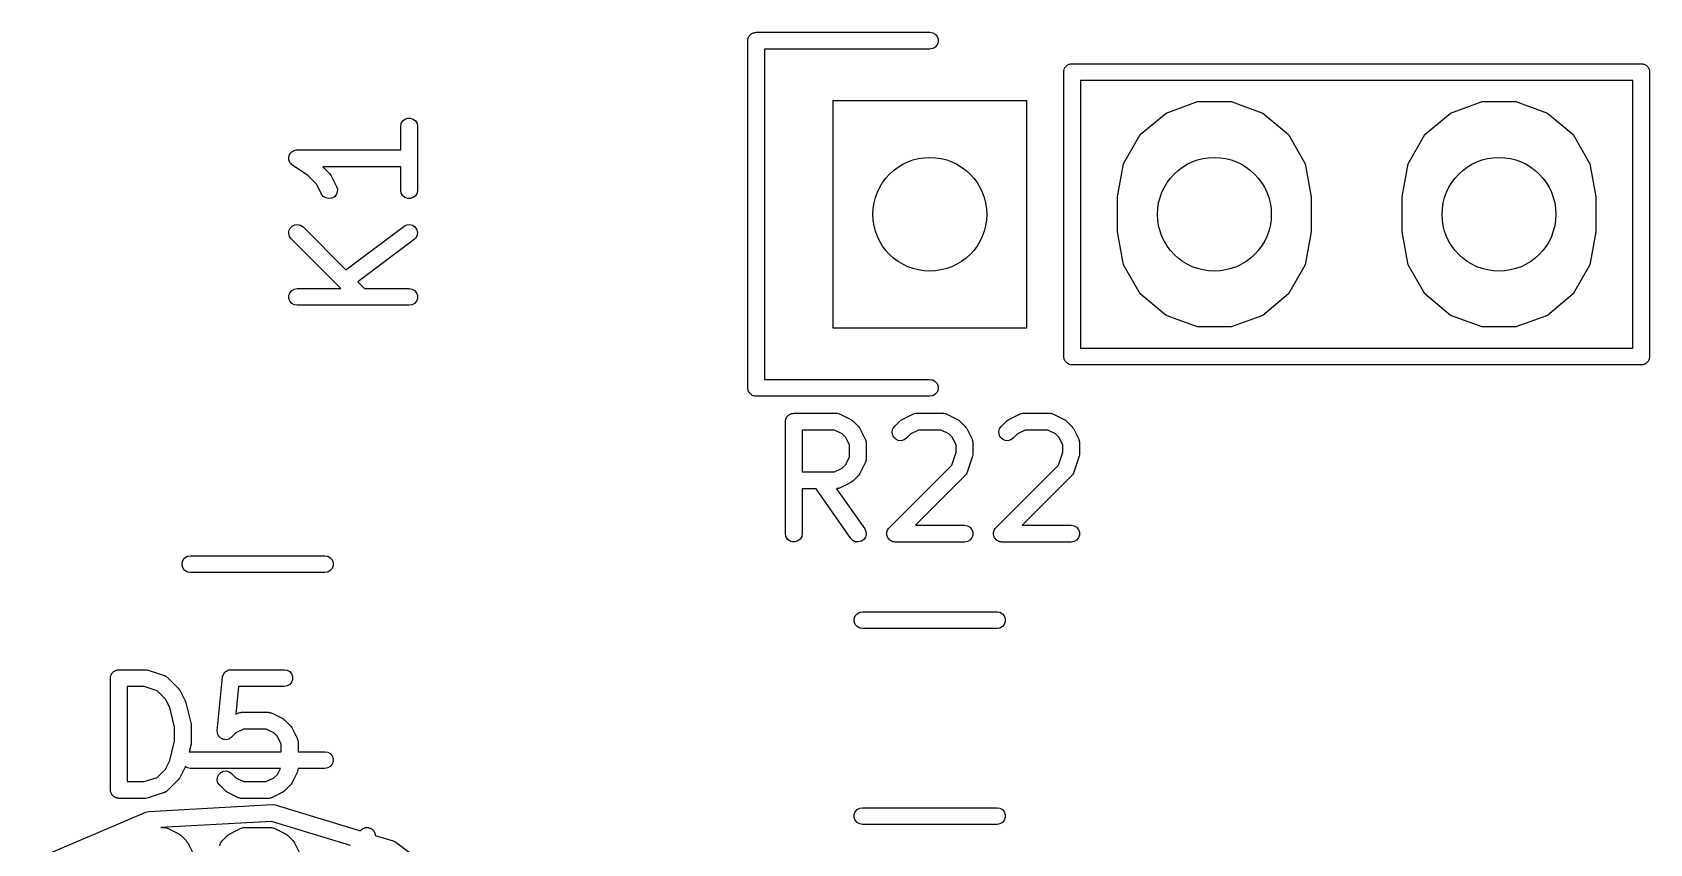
# Model space of a CAD drawing. Extents: x 0.2 to 51.4, y -0.6 to 33.
# Drawn here: x 36.99 to 51.42, y 14.38 to 21.62 of the extents above; entities that cross this region are included whole.
import ezdxf

# ---------------------------------------------------------------- set-up
doc = ezdxf.new("R2010")
doc.units = 0
doc.header["$MEASUREMENT"] = 0
doc.layers.add('BLACK', color=7, linetype='CONTINUOUS')

msp = doc.modelspace()

# ---------------------------------------------------------------- linework, layer by layer
at = {"layer": 'Black'}
for p, q in [((43.375, 21.55), (43.3761, 21.5565)), ((43.375, 18.45), (43.375, 21.55)), ((43.3761, 21.563), (43.3784, 21.5692)), ((43.3761, 21.5565), (43.3761, 21.563)), ((43.3784, 21.5692), (43.3795, 21.5757)), ((43.3795, 21.5757), (43.3828, 21.5813)), ((43.3828, 21.5813), (43.385, 21.5875)), ((43.385, 21.5875), (43.3893, 21.5925)), ((43.3893, 21.5925), (43.3925, 21.5982)), ((43.3925, 21.5982), (43.3976, 21.6024)), ((43.3976, 21.6024), (43.4018, 21.6075)), ((43.4018, 21.6075), (43.4075, 21.6107)), ((43.4075, 21.6107), (43.4125, 21.615)), ((43.4125, 21.615), (43.4187, 21.6172)), ((43.4187, 21.6172), (43.4243, 21.6205)), ((43.4243, 21.6205), (43.4308, 21.6216)), ((43.4308, 21.6216), (43.437, 21.6239)), ((43.437, 21.6239), (43.4435, 21.6239)), ((43.4435, 21.6239), (43.45, 21.625)), ((43.45, 21.625), (45, 21.625)), ((45, 21.625), (45.0257, 21.6205)), ((45.0257, 21.6205), (45.0482, 21.6075)), ((45.0482, 21.6075), (45.065, 21.5875)), ((45.065, 21.5125), (45.0482, 21.4925)), ((45.065, 21.5875), (45.0739, 21.563)), ((45.0739, 21.537), (45.065, 21.5125)), ((45.0739, 21.563), (45.0739, 21.537)), ((45, 21.475), (43.525, 21.475)), ((43.525, 21.475), (43.525, 18.525)), ((45.0257, 21.4795), (45, 21.475)), ((45.0482, 21.4925), (45.0257, 21.4795)), ((46.195, 21.27), (46.1961, 21.2765)), ((46.195, 18.73), (46.195, 21.27)), ((46.1961, 21.283), (46.1984, 21.2892)), ((46.1961, 21.2765), (46.1961, 21.283)), ((46.1984, 21.2892), (46.1995, 21.2957)), ((46.1995, 21.2957), (46.2028, 21.3013)), ((46.2028, 21.3013), (46.205, 21.3075)), ((46.205, 21.3075), (46.2093, 21.3125)), ((46.2093, 21.3125), (46.2125, 21.3182)), ((46.2125, 21.3182), (46.2176, 21.3224)), ((46.2176, 21.3224), (46.2218, 21.3275)), ((46.2218, 21.3275), (46.2275, 21.3307)), ((46.2275, 21.3307), (46.2325, 21.335)), ((46.2325, 21.335), (46.2387, 21.3372)), ((46.2387, 21.3372), (46.2443, 21.3405)), ((46.2443, 21.3405), (46.2508, 21.3416)), ((46.2508, 21.3416), (46.257, 21.3439)), ((46.257, 21.3439), (46.2635, 21.3439)), ((46.2635, 21.3439), (46.27, 21.345)), ((46.27, 21.345), (51.35, 21.345)), ((51.35, 21.345), (51.3565, 21.3439)), ((51.3565, 21.3439), (51.363, 21.3439)), ((51.363, 21.3439), (51.3692, 21.3416)), ((51.3692, 21.3416), (51.3757, 21.3405)), ((51.3757, 21.3405), (51.3813, 21.3372)), ((51.3813, 21.3372), (51.3875, 21.335)), ((51.3875, 21.335), (51.3925, 21.3307)), ((51.3925, 21.3307), (51.3982, 21.3275)), ((51.3982, 21.3275), (51.4024, 21.3224)), ((51.4024, 21.3224), (51.4075, 21.3182)), ((51.4075, 21.3182), (51.4107, 21.3125)), ((51.4107, 21.3125), (51.415, 21.3075)), ((51.415, 21.3075), (51.4172, 21.3013)), ((51.4172, 21.3013), (51.4205, 21.2957)), ((51.4205, 21.2957), (51.4216, 21.2892)), ((51.4216, 21.2892), (51.4239, 21.283)), ((51.4239, 21.283), (51.4239, 21.2765)), ((51.4239, 21.2765), (51.425, 21.27)), ((51.425, 21.27), (51.425, 18.73)), ((51.275, 21.195), (46.345, 21.195)), ((46.345, 21.195), (46.345, 18.805)), ((51.275, 18.805), (51.275, 21.195)), ((44.1364, 18.984), (44.1364, 21.016)), ((44.1364, 21.016), (45.8636, 21.016)), ((45.8636, 21.016), (45.8636, 18.984)), ((47.1082, 20.9042), (47.39, 21.0068)), ((47.39, 21.0068), (47.69, 21.0068)), ((47.69, 21.0068), (47.9718, 20.9042)), ((49.6482, 20.9042), (49.93, 21.0068)), ((49.93, 21.0068), (50.23, 21.0068)), ((50.23, 21.0068), (50.5118, 20.9042)), ((40.2774, 20.7857), (40.2819, 20.8114)), ((40.2819, 20.8114), (40.2949, 20.8339)), ((40.2949, 20.8339), (40.3149, 20.8507)), ((40.3149, 20.8507), (40.3394, 20.8596)), ((40.3394, 20.8596), (40.3654, 20.8596)), ((40.3654, 20.8596), (40.3899, 20.8507)), ((40.3899, 20.8507), (40.4098, 20.8339)), ((40.4098, 20.8339), (40.4229, 20.8114)), ((40.4229, 20.8114), (40.4274, 20.7857)), ((46.8784, 20.7114), (47.1082, 20.9042)), ((47.9718, 20.9042), (48.2016, 20.7114)), ((49.4184, 20.7114), (49.6482, 20.9042)), ((50.5118, 20.9042), (50.7416, 20.7114)), ((40.2774, 20.575), (40.2774, 20.7857)), ((40.4274, 20.7857), (40.4274, 20.2143)), ((46.7285, 20.4517), (46.8784, 20.7114)), ((48.2016, 20.7114), (48.3515, 20.4517)), ((49.2685, 20.4517), (49.4184, 20.7114)), ((50.7416, 20.7114), (50.8915, 20.4517)), ((39.2775, 20.5048), (39.2785, 20.5089)), ((39.2785, 20.4959), (39.2775, 20.5048)), ((39.2785, 20.513), (39.2816, 20.5214)), ((39.2785, 20.5089), (39.2785, 20.513)), ((39.2816, 20.5214), (39.2837, 20.5301)), ((39.2837, 20.5301), (39.286, 20.5336)), ((39.286, 20.5336), (39.2874, 20.5375)), ((39.2874, 20.5375), (39.2932, 20.5444)), ((39.2932, 20.5444), (39.2981, 20.5518)), ((39.2981, 20.5518), (39.3015, 20.5543)), ((39.3015, 20.5543), (39.3042, 20.5575)), ((39.3042, 20.5575), (39.3119, 20.5619)), ((39.3119, 20.5619), (39.3191, 20.5672)), ((39.3191, 20.5672), (39.3231, 20.5684)), ((39.3231, 20.5684), (39.3267, 20.5705)), ((39.3267, 20.5705), (39.3355, 20.572)), ((39.3355, 20.572), (39.3441, 20.5745)), ((39.3441, 20.5745), (39.3483, 20.5743)), ((39.3483, 20.5743), (39.3524, 20.575)), ((39.3524, 20.575), (40.2774, 20.575)), ((39.2785, 20.487), (39.2785, 20.4959)), ((39.2799, 20.4831), (39.2785, 20.487)), ((39.2804, 20.4789), (39.2799, 20.4831)), ((39.2844, 20.4709), (39.2804, 20.4789)), ((39.2874, 20.4625), (39.2844, 20.4709)), ((39.2901, 20.4593), (39.2874, 20.4625)), ((39.2919, 20.4556), (39.2901, 20.4593)), ((39.2984, 20.4494), (39.2919, 20.4556)), ((39.3042, 20.4425), (39.2984, 20.4494)), ((39.3078, 20.4405), (39.3042, 20.4425)), ((39.3108, 20.4376), (39.3078, 20.4405)), ((39.4475, 20.3465), (39.3108, 20.4376)), ((40.2774, 20.425), (39.5811, 20.425)), ((39.5811, 20.425), (39.6435, 20.3626)), ((39.6435, 20.3626), (39.6504, 20.3527)), ((40.2774, 20.2143), (40.2774, 20.425)), ((46.6764, 20.1563), (46.7285, 20.4517)), ((48.3515, 20.4517), (48.4036, 20.1563)), ((49.2164, 20.1563), (49.2685, 20.4517)), ((50.8915, 20.4517), (50.9436, 20.1563)), ((39.5288, 20.2651), (39.4475, 20.3465)), ((39.571, 20.1807), (39.5288, 20.2651)), ((39.6504, 20.3527), (39.6576, 20.3431)), ((39.6576, 20.3431), (39.7052, 20.2478)), ((39.7052, 20.2478), (39.7126, 20.2229)), ((39.7126, 20.2229), (39.711, 20.1969)), ((40.2819, 20.1886), (40.2774, 20.2143)), ((40.4274, 20.2143), (40.4229, 20.1886)), ((39.5865, 20.1598), (39.571, 20.1807)), ((39.6083, 20.1455), (39.5865, 20.1598)), ((39.6336, 20.1394), (39.6083, 20.1455)), ((39.6595, 20.1424), (39.6336, 20.1394)), ((39.6828, 20.154), (39.6595, 20.1424)), ((39.7007, 20.173), (39.6828, 20.154)), ((39.711, 20.1969), (39.7007, 20.173)), ((40.2949, 20.1661), (40.2819, 20.1886)), ((40.3149, 20.1493), (40.2949, 20.1661)), ((40.3394, 20.1404), (40.3149, 20.1493)), ((40.3654, 20.1404), (40.3394, 20.1404)), ((40.3899, 20.1493), (40.3654, 20.1404)), ((40.4098, 20.1661), (40.3899, 20.1493)), ((40.4229, 20.1886), (40.4098, 20.1661)), ((46.6764, 19.8437), (46.6764, 20.1563)), ((48.4036, 20.1563), (48.4036, 19.8437)), ((49.2164, 19.8437), (49.2164, 20.1563)), ((50.9436, 20.1563), (50.9436, 19.8437)), ((39.2777, 19.8268), (39.2799, 19.8527)), ((39.2844, 19.8016), (39.2777, 19.8268)), ((39.2799, 19.8527), (39.2909, 19.8764)), ((39.2993, 19.7803), (39.2844, 19.8016)), ((39.2909, 19.8764), (39.3094, 19.8948)), ((39.7427, 19.3369), (39.2993, 19.7803)), ((39.3094, 19.8948), (39.333, 19.9058)), ((39.333, 19.9058), (39.3589, 19.908)), ((39.3589, 19.908), (39.3841, 19.9013)), ((39.3841, 19.9013), (39.4054, 19.8864)), ((39.4054, 19.8864), (39.788, 19.5038)), ((39.788, 19.5038), (40.3074, 19.8933)), ((40.3074, 19.8933), (40.3306, 19.9051)), ((40.3306, 19.9051), (40.3565, 19.9082)), ((40.3565, 19.9082), (40.3818, 19.9023)), ((40.3818, 19.9023), (40.4037, 19.8881)), ((40.4152, 19.7923), (40.3974, 19.7733)), ((40.4037, 19.8881), (40.4193, 19.8672)), ((40.4254, 19.8163), (40.4152, 19.7923)), ((40.4193, 19.8672), (40.4268, 19.8423)), ((40.4268, 19.8423), (40.4254, 19.8163)), ((46.7285, 19.5484), (46.6764, 19.8437)), ((48.4036, 19.8437), (48.3515, 19.5484)), ((49.2685, 19.5484), (49.2164, 19.8437)), ((50.9436, 19.8437), (50.8915, 19.5484)), ((40.3974, 19.7733), (39.8951, 19.3966)), ((46.8784, 19.2886), (46.7285, 19.5484)), ((48.3515, 19.5484), (48.2016, 19.2886)), ((49.4184, 19.2886), (49.2685, 19.5484)), ((50.8915, 19.5484), (50.7416, 19.2886)), ((39.8951, 19.3966), (39.9549, 19.3369)), ((39.2785, 19.2749), (39.2874, 19.2994)), ((39.2785, 19.2489), (39.2785, 19.2749)), ((39.2874, 19.2244), (39.2785, 19.2489)), ((39.2874, 19.2994), (39.3042, 19.3194)), ((39.3042, 19.2045), (39.2874, 19.2244)), ((39.3042, 19.3194), (39.3267, 19.3324)), ((39.3267, 19.1914), (39.3042, 19.2045)), ((39.3267, 19.3324), (39.3524, 19.3369)), ((39.3524, 19.3369), (39.7427, 19.3369)), ((39.9549, 19.3369), (40.3524, 19.3369)), ((40.3524, 19.3369), (40.378, 19.3324)), ((40.378, 19.3324), (40.4006, 19.3194)), ((40.4006, 19.2045), (40.378, 19.1914)), ((40.4006, 19.3194), (40.4173, 19.2994)), ((40.4173, 19.2244), (40.4006, 19.2045)), ((40.4173, 19.2994), (40.4262, 19.2749)), ((40.4262, 19.2489), (40.4173, 19.2244)), ((40.4262, 19.2749), (40.4262, 19.2489)), ((47.1082, 19.0958), (46.8784, 19.2886)), ((48.2016, 19.2886), (47.9718, 19.0958)), ((49.6482, 19.0958), (49.4184, 19.2886)), ((50.7416, 19.2886), (50.5118, 19.0958)), ((39.3524, 19.1869), (39.3267, 19.1914)), ((40.3524, 19.1869), (39.3524, 19.1869)), ((40.378, 19.1914), (40.3524, 19.1869)), ((47.39, 18.9932), (47.1082, 19.0958)), ((47.9718, 19.0958), (47.69, 18.9932)), ((49.93, 18.9932), (49.6482, 19.0958)), ((50.5118, 19.0958), (50.23, 18.9932)), ((45.8636, 18.984), (44.1364, 18.984)), ((47.69, 18.9932), (47.39, 18.9932)), ((50.23, 18.9932), (49.93, 18.9932)), ((46.345, 18.805), (51.275, 18.805)), ((46.1961, 18.7235), (46.195, 18.73)), ((46.1961, 18.717), (46.1961, 18.7235)), ((46.1984, 18.7108), (46.1961, 18.717)), ((46.1995, 18.7043), (46.1984, 18.7108)), ((46.2028, 18.6987), (46.1995, 18.7043)), ((46.205, 18.6925), (46.2028, 18.6987)), ((46.2093, 18.6875), (46.205, 18.6925)), ((46.2125, 18.6818), (46.2093, 18.6875)), ((46.2176, 18.6776), (46.2125, 18.6818)), ((46.2218, 18.6725), (46.2176, 18.6776)), ((46.2275, 18.6693), (46.2218, 18.6725)), ((46.2325, 18.665), (46.2275, 18.6693)), ((46.2387, 18.6628), (46.2325, 18.665)), ((46.2443, 18.6595), (46.2387, 18.6628)), ((46.2508, 18.6584), (46.2443, 18.6595)), ((46.257, 18.6561), (46.2508, 18.6584)), ((46.2635, 18.6561), (46.257, 18.6561)), ((46.27, 18.655), (46.2635, 18.6561)), ((51.35, 18.655), (46.27, 18.655)), ((51.3565, 18.6561), (51.35, 18.655)), ((51.363, 18.6561), (51.3565, 18.6561)), ((51.3692, 18.6584), (51.363, 18.6561)), ((51.3757, 18.6595), (51.3692, 18.6584)), ((51.3813, 18.6628), (51.3757, 18.6595)), ((51.3875, 18.665), (51.3813, 18.6628)), ((51.3925, 18.6693), (51.3875, 18.665)), ((51.3982, 18.6725), (51.3925, 18.6693)), ((51.4024, 18.6776), (51.3982, 18.6725)), ((51.4075, 18.6818), (51.4024, 18.6776)), ((51.4107, 18.6875), (51.4075, 18.6818)), ((51.415, 18.6925), (51.4107, 18.6875)), ((51.4172, 18.6987), (51.415, 18.6925)), ((51.4205, 18.7043), (51.4172, 18.6987)), ((51.4216, 18.7108), (51.4205, 18.7043)), ((51.4239, 18.717), (51.4216, 18.7108)), ((51.425, 18.73), (51.4239, 18.7235)), ((51.4239, 18.7235), (51.4239, 18.717)), ((43.525, 18.525), (45, 18.525)), ((45, 18.525), (45.0257, 18.5205)), ((45.0257, 18.5205), (45.0482, 18.5075)), ((45.0482, 18.5075), (45.065, 18.4875)), ((45.065, 18.4875), (45.0739, 18.463)), ((43.3761, 18.4435), (43.375, 18.45)), ((43.3761, 18.437), (43.3761, 18.4435)), ((43.3784, 18.4308), (43.3761, 18.437)), ((43.3795, 18.4243), (43.3784, 18.4308)), ((43.3828, 18.4187), (43.3795, 18.4243)), ((43.385, 18.4125), (43.3828, 18.4187)), ((43.3893, 18.4075), (43.385, 18.4125)), ((43.3925, 18.4018), (43.3893, 18.4075)), ((43.3976, 18.3976), (43.3925, 18.4018)), ((43.4018, 18.3925), (43.3976, 18.3976)), ((43.4075, 18.3893), (43.4018, 18.3925)), ((43.4125, 18.385), (43.4075, 18.3893)), ((43.4187, 18.3828), (43.4125, 18.385)), ((43.4243, 18.3795), (43.4187, 18.3828)), ((43.4308, 18.3784), (43.4243, 18.3795)), ((43.437, 18.3761), (43.4308, 18.3784)), ((43.4435, 18.3761), (43.437, 18.3761)), ((43.45, 18.375), (43.4435, 18.3761)), ((45, 18.375), (43.45, 18.375)), ((45.0257, 18.3795), (45, 18.375)), ((45.0482, 18.3925), (45.0257, 18.3795)), ((45.065, 18.4125), (45.0482, 18.3925)), ((45.0739, 18.437), (45.065, 18.4125)), ((45.0739, 18.463), (45.0739, 18.437)), ((43.7208, 18.1851), (43.725, 18.1901)), ((43.725, 18.1901), (43.7283, 18.1958)), ((43.7283, 18.1958), (43.7333, 18.2)), ((43.7333, 18.2), (43.7375, 18.2051)), ((43.7375, 18.2051), (43.7432, 18.2084)), ((43.7432, 18.2084), (43.7482, 18.2126)), ((43.7482, 18.2126), (43.7544, 18.2148)), ((43.7544, 18.2148), (43.7601, 18.2181)), ((43.7601, 18.2181), (43.7665, 18.2192)), ((43.7665, 18.2192), (43.7727, 18.2215)), ((43.7727, 18.2215), (43.7793, 18.2215)), ((43.7793, 18.2215), (43.7857, 18.2226)), ((43.7857, 18.2226), (44.1667, 18.2226)), ((44.1667, 18.2226), (44.1709, 18.2219)), ((44.1709, 18.2219), (44.1752, 18.2221)), ((44.1752, 18.2221), (44.1837, 18.2196)), ((44.1837, 18.2196), (44.1923, 18.2181)), ((44.1923, 18.2181), (44.1961, 18.2159)), ((44.1961, 18.2159), (44.2002, 18.2147)), ((44.2002, 18.2147), (44.2954, 18.1671)), ((44.7522, 18.1671), (44.8474, 18.2147)), ((44.8474, 18.2147), (44.8516, 18.2159)), ((44.8516, 18.2159), (44.8553, 18.2181)), ((44.8553, 18.2181), (44.864, 18.2196)), ((44.864, 18.2196), (44.8724, 18.2221)), ((44.8724, 18.2221), (44.8767, 18.2219)), ((44.8767, 18.2219), (44.881, 18.2226)), ((44.881, 18.2226), (45.119, 18.2226)), ((45.119, 18.2226), (45.1233, 18.2219)), ((45.1233, 18.2219), (45.1276, 18.2221)), ((45.1276, 18.2221), (45.136, 18.2196)), ((45.136, 18.2196), (45.1447, 18.2181)), ((45.1447, 18.2181), (45.1484, 18.2159)), ((45.1484, 18.2159), (45.1526, 18.2147)), ((45.1526, 18.2147), (45.2478, 18.1671)), ((45.7046, 18.1671), (45.7998, 18.2147)), ((45.7998, 18.2147), (45.8039, 18.2159)), ((45.8039, 18.2159), (45.8077, 18.2181)), ((45.8077, 18.2181), (45.8163, 18.2196)), ((45.8163, 18.2196), (45.8248, 18.2221)), ((45.8248, 18.2221), (45.8291, 18.2219)), ((45.8291, 18.2219), (45.8333, 18.2226)), ((45.8333, 18.2226), (46.0714, 18.2226)), ((46.0714, 18.2226), (46.0757, 18.2219)), ((46.0757, 18.2219), (46.08, 18.2221)), ((46.08, 18.2221), (46.0884, 18.2196)), ((46.0884, 18.2196), (46.0971, 18.2181)), ((46.0971, 18.2181), (46.1008, 18.2159)), ((46.1008, 18.2159), (46.105, 18.2147)), ((46.105, 18.2147), (46.2002, 18.1671)), ((43.7107, 18.1476), (43.7119, 18.1541)), ((43.7107, 17.1476), (43.7107, 18.1476)), ((43.7119, 18.1606), (43.7141, 18.1668)), ((43.7119, 18.1541), (43.7119, 18.1606)), ((43.7141, 18.1668), (43.7152, 18.1733)), ((43.7152, 18.1733), (43.7185, 18.179)), ((43.7185, 18.179), (43.7208, 18.1851)), ((44.149, 18.0726), (43.8607, 18.0726)), ((43.8607, 18.0726), (43.8607, 17.6988)), ((44.2175, 18.0384), (44.149, 18.0726)), ((44.2954, 18.1671), (44.3051, 18.1599)), ((44.3051, 18.1599), (44.3149, 18.153)), ((44.3149, 18.153), (44.3626, 18.1054)), ((44.3626, 18.1054), (44.3694, 18.0956)), ((44.3694, 18.0956), (44.3766, 18.0859)), ((44.3766, 18.0859), (44.4242, 17.9907)), ((44.6634, 18.0589), (44.6701, 18.0841)), ((44.6657, 18.033), (44.6634, 18.0589)), ((44.6701, 18.0841), (44.6851, 18.1054)), ((44.6851, 18.1054), (44.7327, 18.153)), ((44.7327, 18.153), (44.7425, 18.1599)), ((44.7425, 18.1599), (44.7522, 18.1671)), ((44.8987, 18.0726), (44.8301, 18.0384)), ((45.1013, 18.0726), (44.8987, 18.0726)), ((45.1699, 18.0384), (45.1013, 18.0726)), ((45.2478, 18.1671), (45.2575, 18.1599)), ((45.2575, 18.1599), (45.2673, 18.153)), ((45.2673, 18.153), (45.3149, 18.1054)), ((45.3149, 18.1054), (45.3218, 18.0956)), ((45.3218, 18.0956), (45.329, 18.0859)), ((45.329, 18.0859), (45.3766, 17.9907)), ((45.6158, 18.0589), (45.6225, 18.0841)), ((45.618, 18.033), (45.6158, 18.0589)), ((45.6225, 18.0841), (45.6374, 18.1054)), ((45.6374, 18.1054), (45.6851, 18.153)), ((45.6851, 18.153), (45.6949, 18.1599)), ((45.6949, 18.1599), (45.7046, 18.1671)), ((45.851, 18.0726), (45.7825, 18.0384)), ((46.0537, 18.0726), (45.851, 18.0726)), ((46.1222, 18.0384), (46.0537, 18.0726)), ((46.2002, 18.1671), (46.2099, 18.1599)), ((46.2099, 18.1599), (46.2197, 18.153)), ((46.2197, 18.153), (46.2673, 18.1054)), ((46.2673, 18.1054), (46.2742, 18.0956)), ((46.2742, 18.0956), (46.2814, 18.0859)), ((46.2814, 18.0859), (46.329, 17.9907)), ((44.2479, 18.008), (44.2175, 18.0384)), ((44.2821, 17.9394), (44.2479, 18.008)), ((44.2821, 17.832), (44.2821, 17.9394)), ((44.4242, 17.9907), (44.4255, 17.9865)), ((44.4255, 17.9865), (44.4276, 17.9828)), ((44.4276, 17.9828), (44.4291, 17.9741)), ((44.4291, 17.9741), (44.4317, 17.9657)), ((44.4317, 17.9657), (44.4314, 17.9614)), ((44.4314, 17.9614), (44.4321, 17.9571)), ((44.4321, 17.9571), (44.4321, 17.8143)), ((44.6767, 18.0094), (44.6657, 18.033)), ((44.6951, 17.9909), (44.6767, 18.0094)), ((44.7187, 17.9799), (44.6951, 17.9909)), ((44.7446, 17.9777), (44.7187, 17.9799)), ((44.7698, 17.9844), (44.7446, 17.9777)), ((44.7911, 17.9993), (44.7698, 17.9844)), ((44.8301, 18.0384), (44.7911, 17.9993)), ((45.2003, 18.008), (45.1699, 18.0384)), ((45.2345, 17.9394), (45.2003, 18.008)), ((45.2345, 17.8741), (45.2345, 17.9394)), ((45.3766, 17.9907), (45.3778, 17.9865)), ((45.3778, 17.9865), (45.38, 17.9828)), ((45.38, 17.9828), (45.3815, 17.9741)), ((45.3815, 17.9741), (45.384, 17.9657)), ((45.384, 17.9657), (45.3838, 17.9614)), ((45.3838, 17.9614), (45.3845, 17.9571)), ((45.3845, 17.9571), (45.3845, 17.8619)), ((45.629, 18.0094), (45.618, 18.033)), ((45.6475, 17.9909), (45.629, 18.0094)), ((45.6711, 17.9799), (45.6475, 17.9909)), ((45.697, 17.9777), (45.6711, 17.9799)), ((45.7222, 17.9844), (45.697, 17.9777)), ((45.7435, 17.9993), (45.7222, 17.9844)), ((45.7825, 18.0384), (45.7435, 17.9993)), ((46.1526, 18.008), (46.1222, 18.0384)), ((46.1869, 17.9394), (46.1526, 18.008)), ((46.1869, 17.8741), (46.1869, 17.9394)), ((46.329, 17.9907), (46.3302, 17.9865)), ((46.3302, 17.9865), (46.3324, 17.9828)), ((46.3324, 17.9828), (46.3339, 17.9741)), ((46.3339, 17.9741), (46.3364, 17.9657)), ((46.3364, 17.9657), (46.3362, 17.9614)), ((46.3362, 17.9614), (46.3369, 17.9571)), ((46.3369, 17.9571), (46.3369, 17.8619)), ((44.2175, 17.7331), (44.2479, 17.7635)), ((44.2479, 17.7635), (44.2821, 17.832)), ((44.4242, 17.7807), (44.3766, 17.6855)), ((44.4255, 17.7849), (44.4242, 17.7807)), ((44.4276, 17.7886), (44.4255, 17.7849)), ((44.4291, 17.7973), (44.4276, 17.7886)), ((44.4317, 17.8057), (44.4291, 17.7973)), ((44.4321, 17.8143), (44.4314, 17.81)), ((44.4314, 17.81), (44.4317, 17.8057)), ((44.6374, 17.2007), (45.1964, 17.7596)), ((45.1964, 17.7596), (45.2345, 17.8741)), ((45.3807, 17.8382), (45.3331, 17.6953)), ((45.3824, 17.8501), (45.3807, 17.8382)), ((45.3845, 17.8619), (45.3824, 17.8501)), ((45.5898, 17.2007), (46.1487, 17.7596)), ((46.1487, 17.7596), (46.1869, 17.8741)), ((46.3331, 17.8382), (46.2854, 17.6953)), ((46.3348, 17.8501), (46.3331, 17.8382)), ((46.3369, 17.8619), (46.3348, 17.8501)), ((43.8607, 17.6988), (44.149, 17.6988)), ((44.149, 17.6988), (44.2175, 17.7331)), ((44.3149, 17.6184), (44.3051, 17.6115)), ((44.3626, 17.666), (44.3149, 17.6184)), ((44.3694, 17.6758), (44.3626, 17.666)), ((44.3766, 17.6855), (44.3694, 17.6758)), ((45.3149, 17.666), (44.8715, 17.2226)), ((45.3174, 17.6696), (45.3149, 17.666)), ((45.3207, 17.6724), (45.3174, 17.6696)), ((45.3248, 17.6801), (45.3207, 17.6724)), ((45.3299, 17.6874), (45.3248, 17.6801)), ((45.331, 17.6915), (45.3299, 17.6874)), ((45.3331, 17.6953), (45.331, 17.6915)), ((46.2673, 17.666), (45.8239, 17.2226)), ((46.2698, 17.6696), (46.2673, 17.666)), ((46.273, 17.6724), (46.2698, 17.6696)), ((46.2772, 17.6801), (46.273, 17.6724)), ((46.2823, 17.6874), (46.2772, 17.6801)), ((46.2834, 17.6915), (46.2823, 17.6874)), ((46.2854, 17.6953), (46.2834, 17.6915)), ((43.9848, 17.5488), (43.8607, 17.5488)), ((43.8607, 17.5488), (43.8607, 17.1476)), ((44.2957, 17.1046), (43.9848, 17.5488)), ((44.1709, 17.5496), (44.1677, 17.549)), ((44.1677, 17.549), (44.4186, 17.1906)), ((44.1752, 17.5493), (44.1709, 17.5496)), ((44.1837, 17.5518), (44.1752, 17.5493)), ((44.1923, 17.5533), (44.1837, 17.5518)), ((44.1961, 17.5555), (44.1923, 17.5533)), ((44.2002, 17.5567), (44.1961, 17.5555)), ((44.2821, 17.5977), (44.2002, 17.5567)), ((44.2954, 17.6043), (44.2821, 17.5977)), ((44.3051, 17.6115), (44.2954, 17.6043)), ((44.4186, 17.1906), (44.4296, 17.167)), ((44.62, 17.1699), (44.6225, 17.1793)), ((44.6225, 17.1793), (44.6244, 17.182)), ((44.6244, 17.182), (44.6255, 17.1851)), ((44.6255, 17.1851), (44.6318, 17.1926)), ((44.6318, 17.1926), (44.6374, 17.2007)), ((44.8715, 17.2226), (45.3095, 17.2226)), ((45.3095, 17.2226), (45.3352, 17.2181)), ((45.3352, 17.2181), (45.3577, 17.2051)), ((45.3577, 17.2051), (45.3745, 17.1851)), ((45.3745, 17.1851), (45.3834, 17.1606)), ((45.5724, 17.1699), (45.5749, 17.1793)), ((45.5749, 17.1793), (45.5768, 17.182)), ((45.5768, 17.182), (45.5779, 17.1851)), ((45.5779, 17.1851), (45.5842, 17.1926)), ((45.5842, 17.1926), (45.5898, 17.2007)), ((45.8239, 17.2226), (46.2619, 17.2226)), ((46.2619, 17.2226), (46.2876, 17.2181)), ((46.2876, 17.2181), (46.3101, 17.2051)), ((46.3101, 17.2051), (46.3269, 17.1851)), ((46.3269, 17.1851), (46.3358, 17.1606)), ((43.7152, 17.122), (43.7107, 17.1476)), ((43.7283, 17.0994), (43.7152, 17.122)), ((43.7482, 17.0827), (43.7283, 17.0994)), ((43.7727, 17.0738), (43.7482, 17.0827)), ((43.7987, 17.0738), (43.7727, 17.0738)), ((43.8232, 17.0827), (43.7987, 17.0738)), ((43.8432, 17.0994), (43.8232, 17.0827)), ((43.8562, 17.122), (43.8432, 17.0994)), ((43.8607, 17.1476), (43.8562, 17.122)), ((44.3141, 17.0862), (44.2957, 17.1046)), ((44.3377, 17.0752), (44.3141, 17.0862)), ((44.3637, 17.0729), (44.3377, 17.0752)), ((44.3888, 17.0796), (44.3637, 17.0729)), ((44.4102, 17.0946), (44.3888, 17.0796)), ((44.4251, 17.1159), (44.4102, 17.0946)), ((44.4319, 17.1411), (44.4251, 17.1159)), ((44.4296, 17.167), (44.4319, 17.1411)), ((44.6158, 17.1542), (44.6166, 17.1573)), ((44.6166, 17.1444), (44.6158, 17.1542)), ((44.6166, 17.1606), (44.62, 17.1699)), ((44.6166, 17.1573), (44.6166, 17.1606)), ((44.6166, 17.1346), (44.6166, 17.1444)), ((44.6177, 17.1315), (44.6166, 17.1346)), ((44.618, 17.1282), (44.6177, 17.1315)), ((44.6222, 17.1193), (44.618, 17.1282)), ((44.6255, 17.1101), (44.6222, 17.1193)), ((44.6276, 17.1076), (44.6255, 17.1101)), ((44.629, 17.1046), (44.6276, 17.1076)), ((44.636, 17.0977), (44.629, 17.1046)), ((44.6423, 17.0902), (44.636, 17.0977)), ((44.6451, 17.0885), (44.6423, 17.0902)), ((44.6475, 17.0862), (44.6451, 17.0885)), ((44.6563, 17.082), (44.6475, 17.0862)), ((44.6648, 17.0771), (44.6563, 17.082)), ((44.6681, 17.0766), (44.6648, 17.0771)), ((44.6711, 17.0752), (44.6681, 17.0766)), ((44.6808, 17.0743), (44.6711, 17.0752)), ((44.6905, 17.0726), (44.6808, 17.0743)), ((45.3095, 17.0726), (44.6905, 17.0726)), ((45.3352, 17.0771), (45.3095, 17.0726)), ((45.3577, 17.0902), (45.3352, 17.0771)), ((45.3745, 17.1101), (45.3577, 17.0902)), ((45.3834, 17.1346), (45.3745, 17.1101)), ((45.3834, 17.1606), (45.3834, 17.1346)), ((45.5681, 17.1542), (45.569, 17.1573)), ((45.569, 17.1444), (45.5681, 17.1542)), ((45.569, 17.1606), (45.5724, 17.1699)), ((45.569, 17.1573), (45.569, 17.1606)), ((45.569, 17.1346), (45.569, 17.1444)), ((45.5701, 17.1315), (45.569, 17.1346)), ((45.5704, 17.1282), (45.5701, 17.1315)), ((45.5746, 17.1193), (45.5704, 17.1282)), ((45.5779, 17.1101), (45.5746, 17.1193)), ((45.58, 17.1076), (45.5779, 17.1101)), ((45.5814, 17.1046), (45.58, 17.1076)), ((45.5884, 17.0977), (45.5814, 17.1046)), ((45.5946, 17.0902), (45.5884, 17.0977)), ((45.5975, 17.0885), (45.5946, 17.0902)), ((45.5998, 17.0862), (45.5975, 17.0885)), ((45.6087, 17.082), (45.5998, 17.0862)), ((45.6172, 17.0771), (45.6087, 17.082)), ((45.6205, 17.0766), (45.6172, 17.0771)), ((45.6234, 17.0752), (45.6205, 17.0766)), ((45.6332, 17.0743), (45.6234, 17.0752)), ((45.6429, 17.0726), (45.6332, 17.0743)), ((46.2619, 17.0726), (45.6429, 17.0726)), ((46.2876, 17.0771), (46.2619, 17.0726)), ((46.3101, 17.0902), (46.2876, 17.0771)), ((46.3269, 17.1101), (46.3101, 17.0902)), ((46.3358, 17.1346), (46.3269, 17.1101)), ((46.3358, 17.1606), (46.3358, 17.1346)), ((38.3261, 16.888), (38.335, 16.9125)), ((38.335, 16.9125), (38.3518, 16.9325)), ((38.3518, 16.9325), (38.3743, 16.9455)), ((38.3743, 16.9455), (38.4, 16.95)), ((38.4, 16.95), (39.6, 16.95)), ((39.6, 16.95), (39.6257, 16.9455)), ((39.6257, 16.9455), (39.6482, 16.9325)), ((39.6482, 16.9325), (39.665, 16.9125)), ((39.665, 16.9125), (39.6739, 16.888)), ((38.3261, 16.862), (38.3261, 16.888)), ((38.335, 16.8375), (38.3261, 16.862)), ((38.3518, 16.8175), (38.335, 16.8375)), ((38.3743, 16.8045), (38.3518, 16.8175)), ((38.4, 16.8), (38.3743, 16.8045)), ((39.6, 16.8), (38.4, 16.8)), ((39.6257, 16.8045), (39.6, 16.8)), ((39.6482, 16.8175), (39.6257, 16.8045)), ((39.665, 16.8375), (39.6482, 16.8175)), ((39.6739, 16.862), (39.665, 16.8375)), ((39.6739, 16.888), (39.6739, 16.862)), ((44.3261, 16.388), (44.335, 16.4125)), ((44.3261, 16.362), (44.3261, 16.388)), ((44.335, 16.3375), (44.3261, 16.362)), ((44.335, 16.4125), (44.3518, 16.4325)), ((44.3518, 16.3175), (44.335, 16.3375)), ((44.3518, 16.4325), (44.3743, 16.4455)), ((44.3743, 16.3045), (44.3518, 16.3175)), ((44.3743, 16.4455), (44.4, 16.45)), ((44.4, 16.45), (45.6, 16.45)), ((45.6, 16.45), (45.6257, 16.4455)), ((45.6257, 16.4455), (45.6482, 16.4325)), ((45.6482, 16.3175), (45.6257, 16.3045)), ((45.6482, 16.4325), (45.665, 16.4125)), ((45.665, 16.3375), (45.6482, 16.3175)), ((45.665, 16.4125), (45.6739, 16.388)), ((45.6739, 16.362), (45.665, 16.3375)), ((45.6739, 16.388), (45.6739, 16.362)), ((44.4, 16.3), (44.3743, 16.3045)), ((45.6, 16.3), (44.4, 16.3)), ((45.6257, 16.3045), (45.6, 16.3)), ((37.6903, 15.8768), (37.6914, 15.8833)), ((37.6914, 15.8833), (37.6947, 15.889)), ((37.6947, 15.889), (37.697, 15.8951)), ((37.697, 15.8951), (37.7012, 15.9001)), ((37.7012, 15.9001), (37.7045, 15.9058)), ((37.7045, 15.9058), (37.7095, 15.91)), ((37.7095, 15.91), (37.7137, 15.9151)), ((37.7137, 15.9151), (37.7194, 15.9184)), ((37.7194, 15.9184), (37.7244, 15.9226)), ((37.7244, 15.9226), (37.7306, 15.9248)), ((37.7306, 15.9248), (37.7363, 15.9281)), ((37.7363, 15.9281), (37.7427, 15.9292)), ((37.7427, 15.9292), (37.7489, 15.9315)), ((37.7489, 15.9315), (37.7554, 15.9315)), ((37.7554, 15.9315), (37.7619, 15.9326)), ((37.7619, 15.9326), (38, 15.9326)), ((38, 15.9326), (38.0118, 15.9305)), ((38.0118, 15.9305), (38.0237, 15.9288)), ((38.0237, 15.9288), (38.1666, 15.8812)), ((38.1666, 15.8812), (38.1704, 15.8791)), ((38.688, 15.8706), (38.6916, 15.8803)), ((38.6916, 15.8803), (38.6943, 15.8902)), ((38.6943, 15.8902), (38.696, 15.8925)), ((38.696, 15.8925), (38.697, 15.8951)), ((38.697, 15.8951), (38.7035, 15.903)), ((38.7035, 15.903), (38.7095, 15.9113)), ((38.7095, 15.9113), (38.7119, 15.9129)), ((38.7119, 15.9129), (38.7137, 15.9151)), ((38.7137, 15.9151), (38.7226, 15.9202)), ((38.7226, 15.9202), (38.7311, 15.926)), ((38.7311, 15.926), (38.7338, 15.9267)), ((38.7338, 15.9267), (38.7363, 15.9281)), ((38.7363, 15.9281), (38.7464, 15.9299)), ((38.7464, 15.9299), (38.7563, 15.9324)), ((38.7563, 15.9324), (38.7591, 15.9321)), ((38.7591, 15.9321), (38.7619, 15.9326)), ((38.7619, 15.9326), (39.2381, 15.9326)), ((39.2381, 15.9326), (39.2637, 15.9281)), ((39.2637, 15.9281), (39.2863, 15.9151)), ((39.2863, 15.9151), (39.303, 15.8951)), ((39.303, 15.8951), (39.312, 15.8706)), ((37.6869, 15.8576), (37.688, 15.8641)), ((37.6869, 14.8576), (37.6869, 15.8576)), ((37.688, 15.8706), (37.6903, 15.8768)), ((37.688, 15.8641), (37.688, 15.8706)), ((37.9878, 15.7826), (37.8369, 15.7826)), ((37.8369, 15.7826), (37.8369, 14.9326)), ((38.1023, 15.7444), (37.9878, 15.7826)), ((38.1765, 15.6703), (38.1023, 15.7444)), ((38.1704, 15.8791), (38.1746, 15.878)), ((38.1746, 15.878), (38.1817, 15.8729)), ((38.1817, 15.8729), (38.1895, 15.8687)), ((38.1895, 15.8687), (38.1923, 15.8655)), ((38.1923, 15.8655), (38.1959, 15.863)), ((38.1959, 15.863), (38.2911, 15.7678)), ((38.2911, 15.7678), (38.298, 15.758)), ((38.298, 15.758), (38.3052, 15.7483)), ((38.3052, 15.7483), (38.3528, 15.6531)), ((38.6397, 15.3889), (38.6873, 15.8651)), ((38.6873, 15.8651), (38.688, 15.8678)), ((38.688, 15.8678), (38.688, 15.8706)), ((38.8298, 15.7826), (38.805, 15.5344)), ((39.2381, 15.7826), (38.8298, 15.7826)), ((39.2637, 15.7871), (39.2381, 15.7826)), ((39.2863, 15.8002), (39.2637, 15.7871)), ((39.303, 15.8201), (39.2863, 15.8002)), ((39.312, 15.8446), (39.303, 15.8201)), ((39.312, 15.8706), (39.312, 15.8446)), ((38.215, 15.5933), (38.1765, 15.6703)), ((38.2583, 15.4198), (38.215, 15.5933)), ((38.3528, 15.6531), (38.3551, 15.6452)), ((38.3551, 15.6452), (38.3585, 15.6377)), ((38.3585, 15.6377), (38.4061, 15.4472)), ((38.4061, 15.4472), (38.4067, 15.4381)), ((38.805, 15.5344), (38.8236, 15.5437)), ((38.8236, 15.5437), (38.8277, 15.545)), ((38.8277, 15.545), (38.8315, 15.5471)), ((38.8315, 15.5471), (38.8401, 15.5487)), ((38.8401, 15.5487), (38.8486, 15.5512)), ((38.8486, 15.5512), (38.8529, 15.5509)), ((38.8529, 15.5509), (38.8571, 15.5517)), ((38.8571, 15.5517), (39.0952, 15.5517)), ((39.0952, 15.5517), (39.0995, 15.5509)), ((39.0995, 15.5509), (39.1038, 15.5512)), ((39.1038, 15.5512), (39.1122, 15.5487)), ((39.1122, 15.5487), (39.1209, 15.5471)), ((39.1209, 15.5471), (39.1246, 15.545)), ((39.1246, 15.545), (39.1288, 15.5437)), ((39.1288, 15.5437), (39.224, 15.4961)), ((39.224, 15.4961), (39.2337, 15.489)), ((39.2337, 15.489), (39.2435, 15.4821)), ((39.2435, 15.4821), (39.2911, 15.4345)), ((38.2583, 15.2954), (38.2583, 15.4198)), ((38.4067, 15.4381), (38.4083, 15.429)), ((38.4083, 15.429), (38.4083, 15.2862)), ((38.6396, 15.388), (38.6397, 15.3884)), ((38.6407, 15.3755), (38.6396, 15.388)), ((38.6397, 15.3884), (38.6397, 15.3889)), ((38.6416, 15.3629), (38.6407, 15.3755)), ((38.6418, 15.3625), (38.6416, 15.3629)), ((38.6418, 15.362), (38.6418, 15.3625)), ((38.6472, 15.3506), (38.6418, 15.362)), ((38.6523, 15.3392), (38.6472, 15.3506)), ((38.6526, 15.3388), (38.6523, 15.3392)), ((38.6528, 15.3384), (38.6526, 15.3388)), ((38.6618, 15.3295), (38.6528, 15.3384)), ((38.6705, 15.3205), (38.6618, 15.3295)), ((38.6709, 15.3203), (38.6705, 15.3205)), ((38.6713, 15.32), (38.6709, 15.3203)), ((38.6826, 15.3147), (38.6713, 15.32)), ((38.694, 15.3092), (38.6826, 15.3147)), ((38.6944, 15.3092), (38.694, 15.3092)), ((38.6949, 15.309), (38.6944, 15.3092)), ((38.7074, 15.3079), (38.6949, 15.309)), ((38.7199, 15.3066), (38.7074, 15.3079)), ((38.7204, 15.3068), (38.7199, 15.3066)), ((38.7208, 15.3067), (38.7204, 15.3068)), ((38.7329, 15.31), (38.7208, 15.3067)), ((38.7451, 15.3131), (38.7329, 15.31)), ((38.7455, 15.3133), (38.7451, 15.3131)), ((38.746, 15.3135), (38.7455, 15.3133)), ((38.7563, 15.3207), (38.746, 15.3135)), ((38.7667, 15.3277), (38.7563, 15.3207)), ((38.7669, 15.3281), (38.7667, 15.3277)), ((38.7673, 15.3284), (38.7669, 15.3281)), ((38.8063, 15.3674), (38.7673, 15.3284)), ((38.8748, 15.4017), (38.8063, 15.3674)), ((39.0775, 15.4017), (38.8748, 15.4017)), ((39.1461, 15.3674), (39.0775, 15.4017)), ((39.1765, 15.337), (39.1461, 15.3674)), ((39.2107, 15.2685), (39.1765, 15.337)), ((39.2911, 15.4345), (39.298, 15.4246)), ((39.298, 15.4246), (39.3052, 15.415)), ((39.3052, 15.415), (39.3528, 15.3197)), ((39.3528, 15.3197), (39.354, 15.3156)), ((39.354, 15.3156), (39.3562, 15.3118)), ((39.3562, 15.3118), (39.3577, 15.3032)), ((39.3577, 15.3032), (39.3602, 15.2948)), ((38.215, 15.1219), (38.2583, 15.2954)), ((38.4061, 15.268), (38.3886, 15.198)), ((38.3886, 15.198), (38.4, 15.2)), ((38.4, 15.2), (39.2107, 15.2)), ((38.4067, 15.2772), (38.4061, 15.268)), ((38.4083, 15.2862), (38.4067, 15.2772)), ((39.2107, 15.2), (39.2107, 15.2685)), ((39.3602, 15.2948), (39.36, 15.2905)), ((39.36, 15.2905), (39.3607, 15.2862)), ((39.3607, 15.2862), (39.3607, 15.2)), ((39.3607, 15.2), (39.6, 15.2)), ((39.6, 15.2), (39.6257, 15.1955)), ((39.6257, 15.1955), (39.6482, 15.1825)), ((39.6482, 15.1825), (39.665, 15.1625)), ((39.665, 15.1625), (39.6739, 15.138)), ((38.1023, 14.9708), (38.1765, 15.0449)), ((38.1765, 15.0449), (38.215, 15.1219)), ((38.3528, 15.0622), (38.3052, 14.9669)), ((38.354, 15.0663), (38.3528, 15.0622)), ((38.3743, 15.0545), (38.354, 15.0663)), ((38.4, 15.05), (38.3743, 15.0545)), ((39.2028, 15.05), (38.4, 15.05)), ((38.6528, 14.9959), (38.6713, 15.0143)), ((38.6713, 15.0143), (38.6949, 15.0253)), ((38.6949, 15.0253), (38.7208, 15.0276)), ((38.7208, 15.0276), (38.746, 15.0208)), ((38.746, 15.0208), (38.7673, 15.0059)), ((39.1765, 14.9973), (39.2028, 15.05)), ((39.3528, 15.0146), (39.3052, 14.9193)), ((39.354, 15.0187), (39.3528, 15.0146)), ((39.3562, 15.0224), (39.354, 15.0187)), ((39.3577, 15.0311), (39.3562, 15.0224)), ((39.3602, 15.0395), (39.3577, 15.0311)), ((39.3607, 15.0481), (39.36, 15.0438)), ((39.36, 15.0438), (39.3602, 15.0395)), ((39.6, 15.05), (39.3607, 15.05)), ((39.3607, 15.05), (39.3607, 15.0481)), ((39.6257, 15.0545), (39.6, 15.05)), ((39.6482, 15.0675), (39.6257, 15.0545)), ((39.665, 15.0875), (39.6482, 15.0675)), ((39.6739, 15.112), (39.665, 15.0875)), ((39.6739, 15.138), (39.6739, 15.112)), ((37.8369, 14.9326), (37.9878, 14.9326)), ((37.9878, 14.9326), (38.1023, 14.9708)), ((38.2911, 14.9474), (38.1959, 14.8522)), ((38.298, 14.9573), (38.2911, 14.9474)), ((38.3052, 14.9669), (38.298, 14.9573)), ((38.6396, 14.9463), (38.6418, 14.9723)), ((38.6463, 14.9212), (38.6396, 14.9463)), ((38.6418, 14.9723), (38.6528, 14.9959)), ((38.6613, 14.8998), (38.6463, 14.9212)), ((38.7089, 14.8522), (38.6613, 14.8998)), ((38.7673, 15.0059), (38.8063, 14.9669)), ((38.8063, 14.9669), (38.8748, 14.9326)), ((38.8748, 14.9326), (39.0775, 14.9326)), ((39.0775, 14.9326), (39.1461, 14.9669)), ((39.1461, 14.9669), (39.1765, 14.9973)), ((39.2911, 14.8998), (39.2435, 14.8522)), ((39.298, 14.9097), (39.2911, 14.8998)), ((39.3052, 14.9193), (39.298, 14.9097)), ((37.688, 14.8512), (37.6869, 14.8576)), ((37.688, 14.8446), (37.688, 14.8512)), ((37.6903, 14.8384), (37.688, 14.8446)), ((37.6914, 14.832), (37.6903, 14.8384)), ((37.6947, 14.8263), (37.6914, 14.832)), ((37.697, 14.8201), (37.6947, 14.8263)), ((37.7012, 14.8151), (37.697, 14.8201)), ((37.7045, 14.8094), (37.7012, 14.8151)), ((37.7095, 14.8052), (37.7045, 14.8094)), ((37.7137, 14.8002), (37.7095, 14.8052)), ((37.7194, 14.7969), (37.7137, 14.8002)), ((37.7244, 14.7927), (37.7194, 14.7969)), ((37.7306, 14.7904), (37.7244, 14.7927)), ((37.7363, 14.7871), (37.7306, 14.7904)), ((37.7427, 14.786), (37.7363, 14.7871)), ((37.7489, 14.7838), (37.7427, 14.786)), ((37.7554, 14.7838), (37.7489, 14.7838)), ((37.7619, 14.7826), (37.7554, 14.7838)), ((38, 14.7826), (37.7619, 14.7826)), ((38.0118, 14.7847), (38, 14.7826)), ((38.0237, 14.7865), (38.0118, 14.7847)), ((38.1666, 14.8341), (38.0237, 14.7865)), ((38.0287, 14.6669), (39.1297, 14.7271)), ((38.1704, 14.8361), (38.1666, 14.8341)), ((38.1746, 14.8373), (38.1704, 14.8361)), ((38.1817, 14.8423), (38.1746, 14.8373)), ((38.1895, 14.8465), (38.1817, 14.8423)), ((38.1923, 14.8497), (38.1895, 14.8465)), ((38.1959, 14.8522), (38.1923, 14.8497)), ((38.7187, 14.8453), (38.7089, 14.8522)), ((38.7284, 14.8382), (38.7187, 14.8453)), ((38.8236, 14.7905), (38.7284, 14.8382)), ((38.8277, 14.7893), (38.8236, 14.7905)), ((38.8315, 14.7871), (38.8277, 14.7893)), ((38.8401, 14.7856), (38.8315, 14.7871)), ((38.8486, 14.7831), (38.8401, 14.7856)), ((38.8529, 14.7834), (38.8486, 14.7831)), ((38.8571, 14.7826), (38.8529, 14.7834)), ((39.0952, 14.7826), (38.8571, 14.7826)), ((39.0995, 14.7834), (39.0952, 14.7826)), ((39.1038, 14.7831), (39.0995, 14.7834)), ((39.1122, 14.7856), (39.1038, 14.7831)), ((39.1209, 14.7871), (39.1122, 14.7856)), ((39.1246, 14.7893), (39.1209, 14.7871)), ((39.1288, 14.7905), (39.1246, 14.7893)), ((39.224, 14.8382), (39.1288, 14.7905)), ((39.1297, 14.7271), (39.1297, 14.7271)), ((39.1297, 14.7271), (39.1555, 14.724)), ((39.2337, 14.8453), (39.224, 14.8382)), ((39.2435, 14.8522), (39.2337, 14.8453)), ((36.9893, 14.2278), (38.0033, 14.661)), ((38.0033, 14.661), (38.0287, 14.6669)), ((39.1555, 14.724), (39.1555, 14.724)), ((39.1555, 14.724), (39.9171, 14.493)), ((44.3261, 14.638), (44.335, 14.6625)), ((44.3261, 14.612), (44.3261, 14.638)), ((44.335, 14.5875), (44.3261, 14.612)), ((44.335, 14.6625), (44.3518, 14.6825)), ((44.3518, 14.5675), (44.335, 14.5875)), ((44.3518, 14.6825), (44.3743, 14.6955)), ((44.3743, 14.6955), (44.4, 14.7)), ((44.4, 14.7), (45.6, 14.7)), ((45.6, 14.7), (45.6257, 14.6955)), ((45.6257, 14.6955), (45.6482, 14.6825)), ((45.6482, 14.6825), (45.665, 14.6625)), ((45.665, 14.5875), (45.6482, 14.5675)), ((45.665, 14.6625), (45.6739, 14.638)), ((45.6739, 14.612), (45.665, 14.5875)), ((45.6739, 14.638), (45.6739, 14.612)), ((39.1247, 14.5766), (38.1376, 14.5226)), ((38.1376, 14.5226), (38.1667, 14.5226)), ((38.1667, 14.5226), (38.1709, 14.5219)), ((38.1709, 14.5219), (38.1752, 14.5221)), ((38.1752, 14.5221), (38.1837, 14.5196)), ((38.1837, 14.5196), (38.1923, 14.5181)), ((38.1923, 14.5181), (38.1961, 14.5159)), ((38.1961, 14.5159), (38.2002, 14.5147)), ((38.2002, 14.5147), (38.2954, 14.4671)), ((38.2954, 14.4671), (38.3051, 14.4599)), ((38.3051, 14.4599), (38.3149, 14.453)), ((38.3149, 14.453), (38.3626, 14.4054)), ((38.6851, 14.4054), (38.7327, 14.453)), ((38.7327, 14.453), (38.7425, 14.4599)), ((38.7425, 14.4599), (38.7522, 14.4671)), ((38.7522, 14.4671), (38.8474, 14.5147)), ((38.8474, 14.5147), (38.8516, 14.5159)), ((38.8516, 14.5159), (38.8553, 14.5181)), ((38.8553, 14.5181), (38.864, 14.5196)), ((38.864, 14.5196), (38.8724, 14.5221)), ((38.8724, 14.5221), (38.8767, 14.5219)), ((38.8767, 14.5219), (38.881, 14.5226)), ((38.881, 14.5226), (39.119, 14.5226)), ((39.119, 14.5226), (39.1233, 14.5219)), ((39.1233, 14.5219), (39.1276, 14.5221)), ((39.8295, 14.3628), (39.1247, 14.5766)), ((39.1276, 14.5221), (39.136, 14.5196)), ((39.136, 14.5196), (39.1447, 14.5181)), ((39.1447, 14.5181), (39.1484, 14.5159)), ((39.1484, 14.5159), (39.1526, 14.5147)), ((39.1526, 14.5147), (39.2478, 14.4671)), ((39.2478, 14.4671), (39.2575, 14.4599)), ((39.2575, 14.4599), (39.2673, 14.453)), ((39.2673, 14.453), (39.3149, 14.4054)), ((39.9171, 14.493), (39.9187, 14.4958)), ((39.9187, 14.4958), (39.9256, 14.5016)), ((39.9256, 14.5016), (39.9318, 14.5081)), ((39.9318, 14.5081), (39.9355, 14.5099)), ((39.9355, 14.5099), (39.9387, 14.5126)), ((39.9387, 14.5126), (39.9471, 14.5156)), ((39.9471, 14.5156), (39.9551, 14.5196)), ((39.9551, 14.5196), (39.9593, 14.5201)), ((39.9593, 14.5201), (39.9632, 14.5215)), ((39.9632, 14.5215), (39.9721, 14.5215)), ((39.9721, 14.5215), (39.981, 14.5225)), ((39.981, 14.5225), (39.9851, 14.5215)), ((39.9851, 14.5215), (39.9892, 14.5215)), ((39.9892, 14.5215), (39.9976, 14.5184)), ((39.9976, 14.5184), (40.0063, 14.5163)), ((40.0063, 14.5163), (40.0098, 14.514)), ((40.0098, 14.514), (40.0137, 14.5126)), ((40.0137, 14.5126), (40.0205, 14.5068)), ((40.0205, 14.5068), (40.028, 14.5019)), ((40.028, 14.5019), (40.0305, 14.4985)), ((40.0305, 14.4985), (40.0336, 14.4958)), ((40.0336, 14.4958), (40.0381, 14.4881)), ((40.0381, 14.4881), (40.0434, 14.4809)), ((40.0434, 14.4809), (40.0446, 14.4769)), ((40.0446, 14.4769), (40.0467, 14.4733)), ((40.0467, 14.4733), (40.0482, 14.4645)), ((40.0482, 14.4645), (40.0507, 14.4559)), ((40.0507, 14.4559), (40.0505, 14.4526)), ((40.0505, 14.4526), (40.2108, 14.404)), ((44.3743, 14.5545), (44.3518, 14.5675)), ((44.4, 14.55), (44.3743, 14.5545)), ((45.6, 14.55), (44.4, 14.55)), ((45.6257, 14.5545), (45.6, 14.55)), ((45.6482, 14.5675), (45.6257, 14.5545)), ((38.3626, 14.4054), (38.3694, 14.3956)), ((38.3694, 14.3956), (38.3766, 14.3859)), ((38.3766, 14.3859), (38.4242, 14.2907)), ((38.6634, 14.3589), (38.6701, 14.3841)), ((38.6701, 14.3841), (38.6851, 14.4054)), ((39.3149, 14.4054), (39.3218, 14.3956)), ((39.3218, 14.3956), (39.329, 14.3859)), ((39.329, 14.3859), (39.3766, 14.2907)), ((40.2108, 14.404), (40.234, 14.3922)), ((40.234, 14.3922), (41.1161, 13.7306))]:
    msp.add_line(p, q, dxfattribs=at)
for centre in [(45, 20), (47.54, 20), (50.08, 20)]:
    msp.add_circle(centre, 0.508, dxfattribs=at)

doc.saveas('drawing.dxf')
